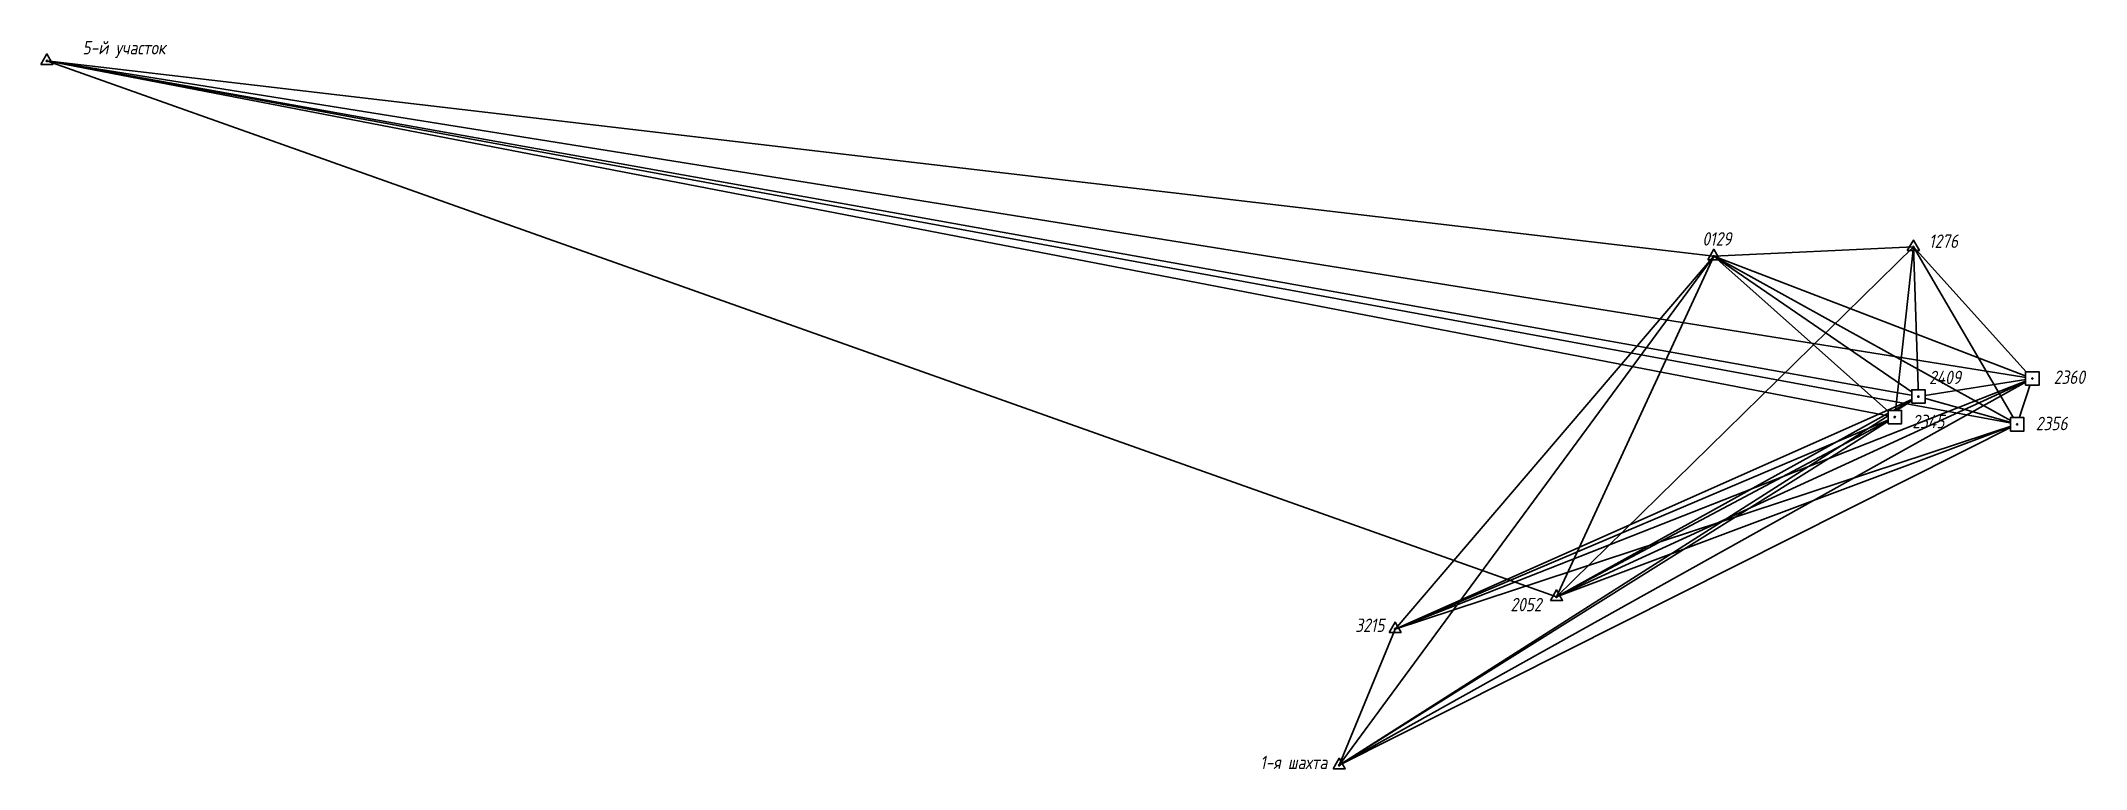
# Model space of a CAD drawing. Extents: x 6641027 to 6648647, y 790838 to 793551.
import ezdxf
from ezdxf.enums import TextEntityAlignment as Align

# ---------------------------------------------------------------- set-up
doc = ezdxf.new("R2010")
doc.units = 0
doc.layers.add('BaseLine', color=3, linetype='Continuous', true_color=0x00ff00)
doc.layers.add('Точки', color=7, linetype='Continuous', lineweight=0, true_color=0xffffff)
doc.styles.add('Bm431', font='')
doc.styles.add('D431', font='')
doc.styles.add('Simplex', font='simplex.shx', dxfattribs={"width": 0.8, "oblique": 12})
doc.styles.add('T132', font='')
doc.styles.add('VNIPISIMPLEXCUR', font='simplex.shx', dxfattribs={"width": 0.8, "oblique": 15})
doc.styles.get('Bm431').set_extended_font_data('Bm431', italic=True)
doc.styles.get('D431').set_extended_font_data('D431', italic=True)
doc.styles.get('T132').set_extended_font_data('T132', bold=True)

# ---------------------------------------------------------------- blocks, each defined once
blk = doc.blocks.new('*U13')
at = {"linetype": 'Continuous', "lineweight": -2}
h = blk.add_hatch(color=0, dxfattribs=at)
edge = h.paths.add_edge_path()
edge.add_arc((0, 0), 0.1, 0, 360)
at = {"color": 0, "linetype": 'Continuous', "lineweight": -2}
blk.add_lwpolyline([(-0.9, -0.52), (0.9, -0.52), (0, 1.04)], close=True, dxfattribs=at)
blk.add_circle((0, 0), 0.1, dxfattribs=at)
at = {"color": 0, "linetype": 'Continuous', "lineweight": 20, "style": 'Bm431'}
blk.add_attdef('Название_пункта', text='', height=1.3, dxfattribs=at).set_placement((-2, -1), align=Align.RIGHT)
at = {"color": 0, "linetype": 'Continuous', "lineweight": 20, "style": 'T132'}
for tag, p in [('Отметка_центра', (2, 0.7)), ('Отметка_земли', (2, -2.7))]:
    blk.add_attdef(tag, p, '', height=1.5, dxfattribs=at)
blk = doc.blocks.new('*U15')
at = {"color": 0, "linetype": 'Continuous', "lineweight": -2, "style": 'Bm431', "flags": 1}
blk.add_attdef('Код', (0, -5.5), '', height=2, dxfattribs=at)
at = {"color": 0, "linetype": 'Continuous', "lineweight": -2}
blk.add_wipeout([(-1, 1), (1, 1), (1, -1), (-1, -1)], dxfattribs=at)
at = {"linetype": 'Continuous', "lineweight": -2}
h = blk.add_hatch(color=0, dxfattribs=at)
edge = h.paths.add_edge_path()
edge.add_arc((0, 0), 0.1, 0, 360)
at = {"color": 0, "linetype": 'Continuous', "lineweight": -2}
blk.add_lwpolyline([(-1, -1), (1, -1), (1, 1), (-1, 1)], close=True, dxfattribs=at)
blk.add_circle((0, 0), 0.1, dxfattribs=at)
at = {"color": 0, "linetype": 'Continuous', "lineweight": -2, "style": 'D431'}
blk.add_attdef('Номер_пункта', text='', height=2, dxfattribs=at).set_placement((-2, -1), align=Align.RIGHT)
at = {"color": 0, "linetype": 'Continuous', "lineweight": -2, "style": 'Bm431'}
for tag, p in [('Отметка_центра', (8, 0.7)), ('Отметка_земли', (8, -2.7))]:
    blk.add_attdef(tag, text='', height=2, dxfattribs=at).set_placement(p, align=Align.CENTER)

msp = doc.modelspace()

# ---------------------------------------------------------------- linework, layer by layer
at = {"layer": 'BaseLine', "color": 95, "linetype": 'Continuous', "lineweight": 30}
for p, q in [((6641049.3, 793476.9, 151.1), (6648390.5, 792122.9, 2.2)), ((6647260.1, 792749.1, 26.3), (6641049.3, 793476.9, 151.1)), ((6646674.1, 791479.6, 9.3), (6641049.3, 793476.9, 151.1)), ((6641049.3, 793476.9, 151.1), (6648022.6, 792226.4, 4.5)), ((6641049.3, 793476.9, 151.1), (6647934.6, 792149.7, 3.8)), ((6648447, 792293.6, 2), (6641049.3, 793476.9, 151.1)), ((6646674.1, 791479.6, 9.3), (6648003.8, 792783.6, 29.9)), ((6647260.1, 792749.1, 26.3), (6648003.8, 792783.6, 29.9)), ((6647934.6, 792149.7, 3.8), (6648003.8, 792783.6, 29.9)), ((6648003.8, 792783.6, 29.9), (6648447, 792293.6, 2)), ((6648390.5, 792122.9, 2.2), (6648003.8, 792783.6, 29.9)), ((6648022.6, 792226.4, 4.5), (6648003.8, 792783.6, 29.9)), ((6647260.1, 792749.1, 26.3), (6645864.5, 790852.4, 86.4)), ((6647260.1, 792749.1, 26.3), (6646072.7, 791360.2, 41.6)), ((6647260.1, 792749.1, 26.3), (6646674.1, 791479.6, 9.3)), ((6647260.1, 792749.1, 26.3), (6648447, 792293.6, 2)), ((6647260.1, 792749.1, 26.3), (6648390.5, 792122.9, 2.2)), ((6647260.1, 792749.1, 26.3), (6648022.6, 792226.4, 4.5)), ((6647934.6, 792149.7, 3.8), (6647260.1, 792749.1, 26.3)), ((6645864.5, 790852.4, 86.4), (6648447, 792293.6, 2)), ((6646072.7, 791360.2, 41.6), (6648447, 792293.6, 2)), ((6646674.1, 791479.6, 9.3), (6648447, 792293.6, 2)), ((6648022.6, 792226.4, 4.5), (6648447, 792293.6, 2)), ((6648447, 792293.6, 2), (6648022.6, 792226.4, 4.5)), ((6648390.5, 792122.9, 2.2), (6648447, 792293.6, 2)), ((6648447, 792293.6, 2), (6648390.5, 792122.9, 2.2)), ((6648022.6, 792226.4, 4.5), (6645864.5, 790852.4, 86.4)), ((6648022.6, 792226.4, 4.5), (6646072.7, 791360.2, 41.6)), ((6648022.6, 792226.4, 4.5), (6646674.1, 791479.6, 9.3)), ((6648022.6, 792226.4, 4.5), (6648390.5, 792122.9, 2.2)), ((6648390.5, 792122.9, 2.2), (6648022.6, 792226.4, 4.5)), ((6647934.6, 792149.7, 3.8), (6645864.5, 790852.4, 86.4)), ((6648390.5, 792122.9, 2.2), (6645864.5, 790852.4, 86.4)), ((6647934.6, 792149.7, 3.8), (6646072.7, 791360.2, 41.6)), ((6646072.7, 791360.2, 41.6), (6648390.5, 792122.9, 2.2)), ((6647934.6, 792149.7, 3.8), (6646674.1, 791479.6, 9.3)), ((6648390.5, 792122.9, 2.2), (6646674.1, 791479.6, 9.3)), ((6645864.5, 790852.4, 86.4), (6646072.7, 791360.2, 41.6))]:
    msp.add_line(p, q, dxfattribs=at)
at = {"layer": 'BaseLine', "color": 95, "lineweight": 30}
for p, q in [((6641049.3, 793476.9, 151.1), (6647934.6, 792149.7, 3.8)), ((6641049.3, 793476.9, 151.1), (6648022.6, 792226.4, 4.5)), ((6641049.3, 793476.9, 151.1), (6648390.5, 792122.9, 2.2)), ((6648447, 792293.6, 2), (6641049.3, 793476.9, 151.1)), ((6646674.1, 791479.6, 9.3), (6641049.3, 793476.9, 151.1)), ((6647260.1, 792749.1, 26.3), (6641049.3, 793476.9, 151.1)), ((6646674.1, 791479.6, 9.3), (6648003.8, 792783.6, 29.9)), ((6647260.1, 792749.1, 26.3), (6648003.8, 792783.6, 29.9)), ((6647934.6, 792149.7, 3.8), (6648003.8, 792783.6, 29.9)), ((6648022.6, 792226.4, 4.5), (6648003.8, 792783.6, 29.9)), ((6648390.5, 792122.9, 2.2), (6648003.8, 792783.6, 29.9)), ((6648003.8, 792783.6, 29.9), (6648447, 792293.6, 2)), ((6647260.1, 792749.1, 26.3), (6645864.5, 790852.4, 86.4)), ((6647260.1, 792749.1, 26.3), (6646072.7, 791360.2, 41.6)), ((6647260.1, 792749.1, 26.3), (6646674.1, 791479.6, 9.3)), ((6648022.6, 792226.4, 4.5), (6647260.1, 792749.1, 26.3)), ((6648390.5, 792122.9, 2.2), (6647260.1, 792749.1, 26.3)), ((6647260.1, 792749.1, 26.3), (6648447, 792293.6, 2)), ((6647934.6, 792149.7, 3.8), (6647260.1, 792749.1, 26.3)), ((6645864.5, 790852.4, 86.4), (6648447, 792293.6, 2)), ((6648447, 792293.6, 2), (6646072.7, 791360.2, 41.6)), ((6646674.1, 791479.6, 9.3), (6648447, 792293.6, 2)), ((6648022.6, 792226.4, 4.5), (6648447, 792293.6, 2)), ((6648447, 792293.6, 2), (6648022.6, 792226.4, 4.5)), ((6648390.5, 792122.9, 2.2), (6648447, 792293.6, 2)), ((6648447, 792293.6, 2), (6648390.5, 792122.9, 2.2)), ((6648022.6, 792226.4, 4.5), (6645864.5, 790852.4, 86.4)), ((6648022.6, 792226.4, 4.5), (6646072.7, 791360.2, 41.6)), ((6648022.6, 792226.4, 4.5), (6646674.1, 791479.6, 9.3)), ((6648390.5, 792122.9, 2.2), (6648022.6, 792226.4, 4.5)), ((6648022.6, 792226.4, 4.5), (6648390.5, 792122.9, 2.2)), ((6647934.6, 792149.7, 3.8), (6645864.5, 790852.4, 86.4)), ((6648390.5, 792122.9, 2.2), (6645864.5, 790852.4, 86.4)), ((6647934.6, 792149.7, 3.8), (6646072.7, 791360.2, 41.6)), ((6646072.7, 791360.2, 41.6), (6648390.5, 792122.9, 2.2)), ((6647934.6, 792149.7, 3.8), (6646674.1, 791479.6, 9.3)), ((6648390.5, 792122.9, 2.2), (6646674.1, 791479.6, 9.3)), ((6645864.5, 790852.4, 86.4), (6646072.7, 791360.2, 41.6))]:
    msp.add_line(p, q, dxfattribs=at)

# ---------------------------------------------------------------- block references
at = {"layer": 'Точки', "color": 1, "lineweight": 30}
ref = msp.add_blockref('*U13', (6641049.3, 793476.9, 151.1), dxfattribs=dict(at, xscale=25, yscale=25, zscale=25))
ref.add_attrib('Название_пункта', '5-й участок', dxfattribs={"layer": '0', "color": 0, "linetype": 'Continuous', "lineweight": 30, "height": 50, "style": 'Simplex', "oblique": 12, "width": 0.8}).set_placement((6641491.3, 793501.2, 151.1), align=Align.RIGHT)
ref = msp.add_blockref('*U13', (6647260.1, 792749.1, 26.3), dxfattribs=dict(at, xscale=25, yscale=25, zscale=25))
ref.add_attrib('Название_пункта', '0129', dxfattribs={"layer": '0', "color": 0, "linetype": 'Continuous', "lineweight": 30, "height": 50, "style": 'Simplex', "oblique": 12, "width": 0.8}).set_placement((6647326.2, 792788.8, 26.3), align=Align.RIGHT)
ref = msp.add_blockref('*U13', (6648003.8, 792783.6, 29.9), dxfattribs=dict(at, xscale=25, yscale=25, zscale=25))
ref.add_attrib('Название_пункта', '1276', dxfattribs={"layer": '0', "color": 0, "linetype": 'Continuous', "lineweight": 30, "height": 50, "style": 'Simplex', "oblique": 12, "width": 0.8}).set_placement((6648170.6, 792780.2, 29.9), align=Align.RIGHT)
ref = msp.add_blockref('*U13', (6646674.1, 791479.6, 9.3), dxfattribs=dict(at, xscale=25, yscale=25, zscale=25))
ref.add_attrib('Название_пункта', '2052', dxfattribs={"layer": '0', "color": 0, "linetype": 'Continuous', "lineweight": 30, "height": 50, "style": 'Simplex', "oblique": 12, "width": 0.8}).set_placement((6646618.4, 791426.2, 9.3), align=Align.RIGHT)
ref = msp.add_blockref('*U13', (6646072.7, 791360.2, 41.6), dxfattribs=dict(at, xscale=25, yscale=25, zscale=25))
ref.add_attrib('Название_пункта', '3215', dxfattribs={"layer": '0', "color": 0, "linetype": 'Continuous', "lineweight": 30, "height": 50, "style": 'Simplex', "oblique": 12, "width": 0.8}).set_placement((6646033.1, 791349.1, 41.6), align=Align.RIGHT)
ref = msp.add_blockref('*U13', (6645864.5, 790852.4, 86.4), dxfattribs=dict(at, xscale=25, yscale=25, zscale=25))
ref.add_attrib('Название_пункта', '1-я шахта', dxfattribs={"layer": '0', "color": 0, "linetype": 'Continuous', "lineweight": 30, "height": 50, "style": 'Simplex', "oblique": 12, "width": 0.8}).set_placement((6645820.2, 790838.2, 86.4), align=Align.RIGHT)

# ---------------------------------------------------------------- next in the draw order: block references
at = {"layer": 'Точки', "color": 0, "lineweight": 30}
ref = msp.add_blockref('*U15', (6648022.6, 792226.4, 4.5), dxfattribs=dict(at, xscale=25, yscale=25, zscale=25))
ref.add_attrib('Номер_пункта', '2409', dxfattribs={"layer": '0', "color": 0, "linetype": 'Continuous', "lineweight": -2, "height": 50, "style": 'VNIPISIMPLEXCUR', "oblique": 12, "width": 0.8}).set_placement((6648181.4, 792272.5, 4.5), align=Align.RIGHT)
ref = msp.add_blockref('*U15', (6648447, 792293.6, 2), dxfattribs=dict(at, xscale=25, yscale=25, zscale=25))
ref.add_attrib('Номер_пункта', '2360', dxfattribs={"layer": '0', "color": 0, "linetype": 'Continuous', "lineweight": -2, "height": 50, "style": 'VNIPISIMPLEXCUR', "oblique": 12, "width": 0.8}).set_placement((6648643.3, 792273.4, 2), align=Align.RIGHT)
ref = msp.add_blockref('*U15', (6648390.5, 792122.9, 2.2), dxfattribs=dict(at, xscale=25, yscale=25, zscale=25))
ref.add_attrib('Номер_пункта', '2356', dxfattribs={"layer": '0', "color": 0, "linetype": 'Continuous', "lineweight": -2, "height": 50, "style": 'VNIPISIMPLEXCUR', "oblique": 12, "width": 0.8}).set_placement((6648578.3, 792100.9, 2.2), align=Align.RIGHT)

# ---------------------------------------------------------------- next in the draw order: block references
ref = msp.add_blockref('*U15', (6647934.6, 792149.7, 3.8), dxfattribs=dict(at, xscale=25, yscale=25, zscale=25))
ref.add_attrib('Номер_пункта', '2345', dxfattribs={"layer": '0', "color": 0, "linetype": 'Continuous', "lineweight": -2, "height": 50, "style": 'VNIPISIMPLEXCUR', "oblique": 12, "width": 0.8}).set_placement((6648119.7, 792108.4, 3.8), align=Align.RIGHT)

doc.saveas('drawing.dxf')
